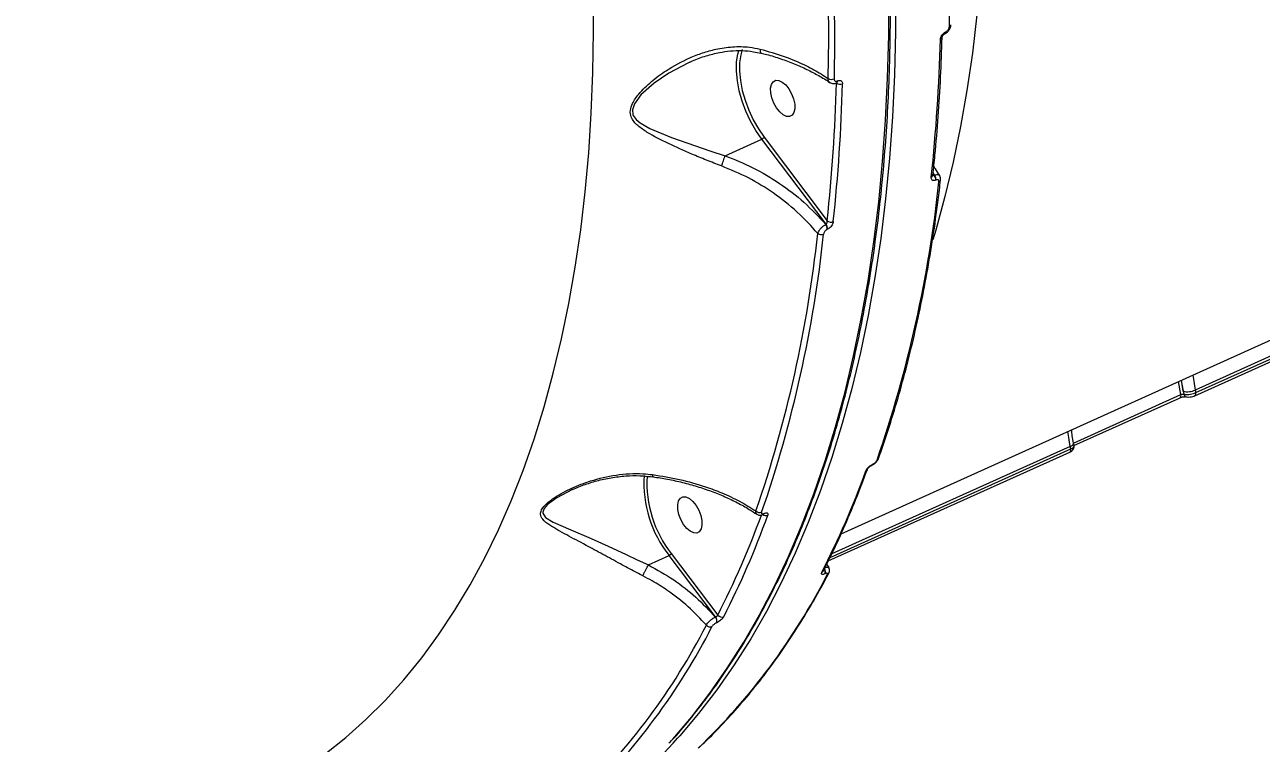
# Model space of a CAD drawing. Header units: millimetres. Extents: x -8422 to 28150, y -6982 to 5510.
# Drawn here: x 21428.6 to 21714.2, y 917.9 to 1083.9 of the extents above; entities that cross this region are included whole.
import ezdxf

# ---------------------------------------------------------------- set-up
doc = ezdxf.new("R2010")
doc.units = ezdxf.units.MM
for name, color, linetype in [('DIKOM_ОБЪЕКТ', 7, 'Continuous'), ('DIKOM_РАЗМЕР_ЗОНА', 7, 'Continuous'), ('DIKOM_РАЗМЕР_ОБЪЕКТА', 7, 'Continuous')]:
    doc.layers.add(name, color=color, linetype=linetype)
doc.styles.add('style1', font='arial.ttf', dxfattribs={"width": 0.8})
doc.dimstyles.new('1-50', dxfattribs={"dimtxt": 300, "dimasz": 200, "dimexe": 100, "dimexo": 0, "dimgap": 100, "dimtad": 1, "dimdec": 0, "dimtxsty": 'style1', "dimcen": 0, "dimclrd": 7, "dimclre": 7, "dimadec": 1, "dimazin": 2, "dimtfac": 1, "dimtdec": 0, "dimtmove": 1, "dimatfit": 3, "dimfxl": 0, "dimlwd": 25, "dimlwe": 18, "dimarcsym": 0})

# ---------------------------------------------------------------- blocks, each defined once
blk = doc.blocks.new('*D15')
at = {"layer": 'Defpoints', "color": 0, "transparency": 16777216}
for p in [(19380.28, 3651.45), (27070.13, 3651.45), (15204.41, -3115.19)]:
    blk.add_point(p, dxfattribs=at)
at = {"layer": 'DIKOM_РАЗМЕР_ОБЪЕКТА', "color": 7, "lineweight": 18, "transparency": 16777216}
for p, q in [((19380.28, 3651.45), (27170.13, 3651.45)), ((15204.41, -3115.19), (27170.13, -3115.19))]:
    blk.add_line(p, q, dxfattribs=at)
at = {"layer": 'DIKOM_РАЗМЕР_ОБЪЕКТА', "color": 7, "lineweight": 25, "transparency": 16777216}
blk.add_line((27070.13, -2915.19), (27070.13, 3451.45), dxfattribs=at)
at = {"layer": 'DIKOM_РАЗМЕР_ОБЪЕКТА', "color": 7, "transparency": 16777216}
for points in [[(27036.8, 3451.45), (27103.47, 3451.45), (27070.13, 3651.45)], [(27036.8, -2915.19), (27103.47, -2915.19), (27070.13, -3115.19)]]:
    blk.add_solid(points, dxfattribs=at)
at = {"layer": 'DIKOM_РАЗМЕР_ОБЪЕКТА', "color": 0, "transparency": 16777216, "insert": (26816.96, -135.25), "char_height": 300, "attachment_point": 5, "rotation": 90, "style": 'style1'}
blk.add_mtext('6750', dxfattribs=at)
blk = doc.blocks.new('*D16')
at = {"layer": 'Defpoints', "color": 0, "transparency": 16777216}
for p in [(12490, 1387.95), (23986.61, 1004.03), (12490, -5796.5)]:
    blk.add_point(p, dxfattribs=at)
at = {"layer": 'DIKOM_РАЗМЕР_ОБЪЕКТА', "color": 7, "lineweight": 18, "transparency": 16777216}
for p, q in [((12490, 1387.95), (12490, -5896.5)), ((23986.61, 1004.03), (23986.61, -5896.5))]:
    blk.add_line(p, q, dxfattribs=at)
at = {"layer": 'DIKOM_РАЗМЕР_ОБЪЕКТА', "color": 7, "lineweight": 25, "transparency": 16777216}
blk.add_line((23786.61, -5796.5), (12690, -5796.5), dxfattribs=at)
at = {"layer": 'DIKOM_РАЗМЕР_ОБЪЕКТА', "color": 7, "transparency": 16777216}
for points in [[(12690, -5763.17), (12690, -5829.83), (12490, -5796.5)], [(23786.61, -5763.17), (23786.61, -5829.83), (23986.61, -5796.5)]]:
    blk.add_solid(points, dxfattribs=at)
at = {"layer": 'DIKOM_РАЗМЕР_ОБЪЕКТА', "color": 0, "transparency": 16777216, "insert": (18238.3, -5543.33), "char_height": 300, "attachment_point": 5, "style": 'style1'}
blk.add_mtext('11500', dxfattribs=at)
blk = doc.blocks.new('*D14')
at = {"layer": 'Defpoints', "color": 0, "transparency": 16777216}
for p in [(20684.73, 5148.63), (28049.7, 5148.63), (14575.76, -5055.5)]:
    blk.add_point(p, dxfattribs=at)
at = {"layer": 'DIKOM_РАЗМЕР_ЗОНА', "color": 7, "lineweight": 18, "transparency": 16777216}
for p, q in [((20684.73, 5148.63), (28149.7, 5148.63)), ((14575.76, -5055.5), (28149.7, -5055.5))]:
    blk.add_line(p, q, dxfattribs=at)
at = {"layer": 'DIKOM_РАЗМЕР_ЗОНА', "color": 7, "lineweight": 25, "transparency": 16777216}
blk.add_line((28049.7, -4855.5), (28049.7, 4948.63), dxfattribs=at)
at = {"layer": 'DIKOM_РАЗМЕР_ЗОНА', "color": 7, "transparency": 16777216}
for points in [[(28016.36, 4948.63), (28083.03, 4948.63), (28049.7, 5148.63)], [(28016.36, -4855.5), (28083.03, -4855.5), (28049.7, -5055.5)]]:
    blk.add_solid(points, dxfattribs=at)
at = {"layer": 'DIKOM_РАЗМЕР_ЗОНА', "color": 0, "transparency": 16777216, "insert": (27796.52, -63.59), "char_height": 300, "attachment_point": 5, "rotation": 90, "style": 'style1'}
blk.add_mtext('10200', dxfattribs=at)
blk = doc.blocks.new('*D13')
at = {"layer": 'Defpoints', "color": 0, "transparency": 16777216}
for p in [(10490, 1785.06), (25983.09, 460.53), (10490, -6882.5)]:
    blk.add_point(p, dxfattribs=at)
at = {"layer": 'DIKOM_РАЗМЕР_ЗОНА', "color": 7, "lineweight": 18, "transparency": 16777216}
for p, q in [((10490, 1785.06), (10490, -6982.5)), ((25983.09, 460.53), (25983.09, -6982.5))]:
    blk.add_line(p, q, dxfattribs=at)
at = {"layer": 'DIKOM_РАЗМЕР_ЗОНА', "color": 7, "lineweight": 25, "transparency": 16777216}
blk.add_line((25783.09, -6882.5), (10690, -6882.5), dxfattribs=at)
at = {"layer": 'DIKOM_РАЗМЕР_ЗОНА', "color": 7, "transparency": 16777216}
for points in [[(10690, -6849.17), (10690, -6915.83), (10490, -6882.5)], [(25783.09, -6849.17), (25783.09, -6915.83), (25983.09, -6882.5)]]:
    blk.add_solid(points, dxfattribs=at)
at = {"layer": 'DIKOM_РАЗМЕР_ЗОНА', "color": 0, "transparency": 16777216, "insert": (18236.55, -6629.33), "char_height": 300, "attachment_point": 5, "style": 'style1'}
blk.add_mtext('15500', dxfattribs=at)

msp = doc.modelspace()

# ---------------------------------------------------------------- linework, layer by layer
at = {"layer": 'DIKOM_ОБЪЕКТ', "color": 7, "linetype": 'Continuous', "lineweight": 15}
for p, q in [((21641.13, 1081.8), (21641.17, 1081.82)), ((21641.34, 1082.24), (21641.39, 1082.26)), ((21582.24, 1075.22), (21581.96, 1075.08)), ((21617.19, 966.31), (21857.54, 1074.63)), ((21616.11, 1070.45), (21616.15, 1070.47)), ((21616.32, 1070.9), (21616.36, 1070.92)), ((21590.38, 1053.62), (21598.88, 1057.45)), ((21613.71, 1037.77), (21598.88, 1057.45)), ((21599.4, 1057.91), (21613.97, 1038.58)), ((21638.42, 1049.46), (21638.7, 1049.09)), ((21638.76, 1049.12), (21638.44, 1049.69)), ((21638.7, 1049.09), (21638.76, 1049.12)), ((21639.11, 1048.01), (21639.05, 1047.99)), ((21613.65, 1037.74), (21613.71, 1037.77)), ((21614.06, 1036.66), (21614, 1036.64)), ((21763.78, 1028.7), (21698.99, 999.5)), ((21698.91, 998.19), (21763.7, 1027.38)), ((21699.1, 998.9), (21763.89, 1028.1)), ((21695.66, 998.43), (21695.11, 1001.43)), ((21695.76, 1001.72), (21696.23, 999.2)), ((21670.87, 987.26), (21695.66, 998.43)), ((21670.98, 986.68), (21695.47, 997.72)), ((21696.23, 999.2), (21696.35, 998.56)), ((21698.99, 999.5), (21699.1, 998.9)), ((21614.63, 960.83), (21670.22, 985.88)), ((21670.11, 986.49), (21615.02, 961.66)), ((21670.22, 985.88), (21670.11, 986.49)), ((21670.99, 986.63), (21670.87, 987.25)), ((21614.22, 960.02), (21670.03, 985.17)), ((21624.25, 982.11), (21624.31, 982.13)), ((21624.42, 982.31), (21624.48, 982.34)), ((21599.19, 970.77), (21599.25, 970.8)), ((21599.36, 970.98), (21599.42, 971.01)), ((21572.66, 959.1), (21577.43, 961.25)), ((21588.17, 947.09), (21577.43, 961.25)), ((21577.95, 961.71), (21588.71, 947.52)), ((21613.04, 957.67), (21613.04, 957.66)), ((21613.5, 957.09), (21613.46, 957.07)), ((21614.39, 958.47), (21613.85, 959.28)), ((21588.12, 947.07), (21588.17, 947.09)), ((21588.46, 945.76), (21588.42, 945.74))]:
    msp.add_line(p, q, dxfattribs=at)
at = {"layer": 'DIKOM_ОБЪЕКТ', "color": 7, "linetype": 'Continuous', "lineweight": 15, "flags": 128}
for points in [[(21642.19, 1083.43), (21642.31, 1092.46), (21642.24, 1101.61), (21642, 1110.88), (21641.57, 1120.27), (21640.97, 1129.77), (21640.19, 1139.37), (21639.22, 1149.06), (21638.08, 1158.85)], [(21614.2, 1071.44), (21614.32, 1080.44), (21614.25, 1089.57), (21614.01, 1098.83), (21613.59, 1108.2), (21612.99, 1117.67), (21612.21, 1127.25), (21611.25, 1136.92), (21610.11, 1146.69)], [(21611.46, 1146.77), (21612.6, 1136.99), (21613.56, 1127.29), (21614.34, 1117.69), (21614.95, 1108.2), (21615.37, 1098.81), (21615.61, 1089.54), (21615.67, 1080.38), (21615.56, 1071.36)], [(21497.94, 915.38), (21502.76, 919.22), (21507.4, 923.37), (21511.87, 927.82), (21516.17, 932.58), (21520.29, 937.64), (21524.21, 942.99), (21527.96, 948.62), (21531.5, 954.54), (21534.86, 960.73), (21538.01, 967.2), (21540.96, 973.93), (21543.71, 980.92), (21546.25, 988.16), (21548.58, 995.64), (21550.7, 1003.37), (21552.61, 1011.32), (21554.3, 1019.5), (21555.77, 1027.9), (21557.03, 1036.5), (21558.07, 1045.31), (21558.88, 1054.3), (21559.48, 1063.48), (21559.85, 1072.84), (21560, 1082.36), (21559.93, 1092.04)], [(21577.42, 917.91), (21578.3, 918.88), (21582.67, 924.05), (21586.87, 929.51), (21590.88, 935.26), (21594.7, 941.29), (21598.33, 947.6), (21601.76, 954.18), (21605, 961.03), (21608.03, 968.15), (21610.85, 975.51), (21613.48, 983.13), (21615.89, 990.99), (21618.09, 999.09), (21620.08, 1007.42), (21621.85, 1015.97), (21623.41, 1024.74), (21624.75, 1033.71), (21625.88, 1042.89), (21626.78, 1052.26), (21627.47, 1061.81), (21627.93, 1071.54), (21628.17, 1081.44), (21628.19, 1091.5)], [(21629.76, 1092.27), (21629.73, 1082.21), (21629.49, 1072.31), (21629.03, 1062.58), (21628.35, 1053.03), (21627.44, 1043.66), (21626.32, 1034.48), (21624.98, 1025.5), (21623.42, 1016.74), (21621.65, 1008.18), (21619.66, 999.85), (21617.46, 991.75), (21615.05, 983.89), (21612.43, 976.27), (21609.61, 968.9), (21606.58, 961.78), (21603.35, 954.93), (21599.92, 948.34), (21596.29, 942.03), (21592.47, 936), (21588.46, 930.25), (21584.26, 924.79), (21579.89, 919.62), (21579.41, 919.08)], [(21648.54, 1086.14), (21647.5, 1077.33), (21646.25, 1068.72), (21644.78, 1060.33), (21643.09, 1052.15), (21641.18, 1044.19), (21639.06, 1036.46), (21638.39, 1034.2)], [(21593.23, 1076.68), (21593.3, 1077.06), (21593.52, 1077.88)], [(21594.35, 1078.15), (21594, 1076.92), (21593.73, 1075.11), (21593.7, 1073.11), (21593.91, 1070.97), (21594.34, 1068.72), (21594.99, 1066.44), (21595.84, 1064.16), (21596.88, 1061.94), (21598.08, 1059.84), (21599.4, 1057.91)], [(21581.96, 1075.08), (21577.37, 1072.72), (21573.96, 1070.4), (21570.93, 1067.66), (21569.44, 1065.62), (21568.97, 1064.23), (21569.07, 1063.16), (21569.17, 1062.91), (21569.85, 1061.96), (21570.78, 1061.19), (21573.02, 1059.93), (21577.99, 1057.84), (21583.51, 1055.88), (21586.89, 1054.74), (21590.38, 1053.62), (21590.38, 1053.62), (21590.38, 1053.62)], [(21598.88, 1057.45), (21597.51, 1059.45), (21596.28, 1061.61), (21595.21, 1063.9), (21594.33, 1066.25), (21593.66, 1068.61), (21593.21, 1070.92), (21593, 1073.13), (21593.03, 1075.2), (21593.23, 1076.68)], [(21602.99, 1063.73), (21602.25, 1064.65), (21601.63, 1065.76), (21601.17, 1066.95), (21600.92, 1068.13), (21600.89, 1069.21), (21601.09, 1070.09), (21601.5, 1070.72), (21602.08, 1071.03), (21602.8, 1071), (21603.59, 1070.63), (21604.38, 1069.96), (21605.12, 1069.04), (21605.75, 1067.93), (21606.2, 1066.74), (21606.46, 1065.56), (21606.49, 1064.48), (21606.29, 1063.6), (21605.88, 1062.97), (21605.29, 1062.66), (21604.58, 1062.69), (21603.79, 1063.06), (21602.99, 1063.73)], [(21698.46, 1002.94), (21698.65, 1001.51), (21698.99, 999.5)], [(21696.23, 999.2), (21695.87, 1001.31), (21695.81, 1001.74)], [(21698.91, 998.19), (21698.9, 998.18), (21698.9, 998.18)], [(21670.11, 986.49), (21669.77, 988.5), (21669.58, 989.92)], [(21670.11, 986.49), (21670.39, 986.63), (21670.62, 986.79), (21670.78, 986.94), (21670.86, 987.1), (21670.88, 987.25)], [(21555.11, 976.5), (21551.5, 974.63), (21549.38, 973.09), (21548.56, 972.15), (21548.25, 971.29), (21548.25, 971.28), (21548.27, 971.04), (21548.87, 970.09), (21550.67, 968.97), (21554.71, 967.17), (21559.43, 965.19), (21563.34, 963.44), (21567.5, 961.52), (21570.05, 960.31), (21572.65, 959.1), (21572.65, 959.1), (21572.65, 959.1)], [(21581.55, 967.53), (21580.81, 968.45), (21580.18, 969.56), (21579.73, 970.75), (21579.47, 971.93), (21579.44, 973.01), (21579.64, 973.9), (21580.05, 974.52), (21580.64, 974.83), (21581.35, 974.8), (21582.14, 974.43), (21582.94, 973.76), (21583.68, 972.84), (21584.3, 971.74), (21584.76, 970.54), (21585.01, 969.36), (21585.04, 968.28), (21584.84, 967.4), (21584.43, 966.77), (21583.85, 966.46), (21583.13, 966.49), (21582.34, 966.86), (21581.55, 967.53)]]:
    msp.add_lwpolyline(points, dxfattribs=at)
at = {"layer": 'DIKOM_ОБЪЕКТ', "color": 7, "linetype": 'Continuous', "lineweight": 15}
for centre, radius, start, end in [((21642.02, 1083.96), 0.551, 287.9215, 351.3127), ((21242.07, 1091.14), 398.21, 353.8756, 358.468), ((21639.97, 1081.02), 0.548, 287.7054, 351.5031), ((21640.89, 1082.19), 0.46, 301.4006, 6.8457), ((21640.93, 1082.21), 0.461, 301.9801, 6.7739), ((21614.96, 1072.78), 1.54, 240.4023, 292.9071), ((21219.15, 1081.02), 397.09, 353.8655, 358.4594), ((21219.51, 1080.93), 398.14, 353.866, 358.4587), ((21616.91, 1071.61), 1.5, 237.2946, 293.1687), ((21615.86, 1070.84), 0.462, 302.2372, 6.7417), ((21615.91, 1070.86), 0.459, 301.2978, 6.8349), ((21598.41, 1058.52), 1.17, 293.7564, 328.3438), ((21637.82, 1049.2), 0.572, 289.2049, 349.53), ((21637.37, 1048.06), 1.68, 357.4658, 37.8494), ((21637.43, 1048.09), 1.68, 357.4658, 37.8494), ((21351.28, 1078.12), 290.12, 340.928, 353.9572), ((21639.59, 1048.12), 0.578, 289.5301, 348.9962), ((21612.32, 1036.71), 1.68, 357.4575, 37.8465), ((21612.38, 1036.74), 1.68, 357.4573, 37.8465), ((21614.83, 1039.68), 1.4, 231.8051, 292.4967), ((21324.03, 1066.18), 289.37, 340.915, 353.9471), ((21324.75, 1066.09), 290.01, 340.915, 353.947), ((21612.62, 1036.82), 1.41, 234.4022, 292.2313), ((21695.08, 998.21), 0.63, 309.1707, 20.8615), ((21697.15, 1003.51), 4.41, 257.9132, 294.6983), ((21697.09, 998.66), 0.754, 188.0218, 252.1127), ((21698.52, 998.67), 0.63, 309.1681, 20.8283), ((21669.63, 985.66), 0.63, 309.177, 20.8376), ((21625.23, 983.92), 0.644, 292.3696, 339.2151), ((21429.89, 1050.68), 205.26, 332.9568, 340.1013), ((21622.65, 981.41), 0.644, 292.3465, 339.5017), ((21624.1, 982.41), 0.332, 295.4891, 344.1444), ((21624.16, 982.43), 0.335, 296.7288, 343.9951), ((21598.68, 978.03), 27.07, 176.3894, 218.2929), ((21598.85, 978.07), 26.54, 176.7457, 218.0623), ((21598.39, 972.41), 1.22, 223.5058, 290.8768), ((21406.6, 1040.55), 204.5, 332.9395, 340.0045), ((21407.35, 1040.44), 205.16, 332.941, 340.088), ((21599.81, 971.68), 1.19, 232.0284, 291.3325), ((21599.04, 971.07), 0.335, 296.6591, 343.9804), ((21599.1, 971.1), 0.332, 295.3154, 344.1502), ((21612.44, 957.97), 0.676, 293.3229, 332.212), ((21612.24, 957.46), 1.28, 341.9055, 34.0169), ((21612.27, 957.48), 1.29, 341.9989, 35.2261), ((21613.74, 957.52), 0.677, 293.3595, 331.8157), ((21480.58, 1024.99), 149.79, 313.7448, 332.9604), ((21587.03, 946.13), 1.44, 344.2776, 40.7023), ((21587.07, 946.15), 1.44, 344.2869, 40.7029), ((21589.65, 948.19), 1.16, 215.682, 290.2624), ((21452.99, 1013.17), 149.41, 313.7244, 332.9447), ((21454, 1012.96), 149.74, 313.7243, 332.9447), ((21586.95, 945.93), 1.15, 218.7314, 290.3265), ((21490.42, 997.86), 118.85, 294.145, 318.485)]:
    msp.add_arc(centre, radius, start, end, dxfattribs=at)
for points, knots in [([(21577.64, 918.11), (21578.14, 918.65), (21580.08, 920.73), (21583.29, 924.64), (21587.27, 929.81), (21591.07, 935.26), (21594.71, 940.96), (21598.17, 946.92), (21601.45, 953.11), (21604.56, 959.55), (21607.49, 966.22), (21610.23, 973.12), (21612.79, 980.25), (21615.17, 987.6), (21617.35, 995.16), (21619.35, 1002.93), (21621.15, 1010.9), (21622.76, 1019.06), (21624.18, 1027.42), (21625.41, 1035.96), (21626.43, 1044.68), (21627.26, 1053.57), (21627.9, 1062.62), (21628.33, 1071.83), (21628.57, 1081.19), (21628.61, 1090.69), (21628.45, 1100.33), (21628.1, 1110.1), (21627.55, 1119.99), (21626.8, 1129.99), (21625.85, 1140.1), (21624.71, 1150.31), (21623.37, 1160.61), (21621.84, 1170.99), (21620.12, 1181.45), (21618.21, 1191.98), (21616.1, 1202.57), (21613.81, 1213.21), (21611.33, 1223.89), (21608.67, 1234.61), (21605.82, 1245.36), (21602.8, 1256.12), (21599.6, 1266.9), (21596.22, 1277.69), (21592.66, 1288.46), (21588.94, 1299.23), (21585.05, 1309.98), (21580.99, 1320.69), (21576.77, 1331.37), (21572.4, 1342.01), (21567.87, 1352.59), (21563.18, 1363.12), (21558.35, 1373.57), (21553.93, 1382.81), (21551.08, 1388.54), (21549.94, 1390.84)], [0, 0, 0, 0, 0.006708, 0.025899, 0.045096, 0.064298, 0.083505, 0.102717, 0.121932, 0.141152, 0.160374, 0.179599, 0.198826, 0.218055, 0.237285, 0.256516, 0.275748, 0.29498, 0.314213, 0.333445, 0.352677, 0.371909, 0.391141, 0.410372, 0.429603, 0.448833, 0.468063, 0.487293, 0.506521, 0.52575, 0.544977, 0.564205, 0.583431, 0.602658, 0.621884, 0.641109, 0.660334, 0.679559, 0.698784, 0.718008, 0.737231, 0.756455, 0.775678, 0.794901, 0.814124, 0.833347, 0.85257, 0.871792, 0.891014, 0.910237, 0.929459, 0.948681, 0.967903, 0.987125, 1, 1, 1, 1]), ([(21641.17, 1081.82), (21641.17, 1081.82), (21641.38, 1081.87), (21641.76, 1082.18), (21642.25, 1082.74), (21642.54, 1083.36), (21642.53, 1083.74), (21642.53, 1083.87)], [0, 0, 0, 0, 0.000198, 0.256902, 0.543589, 0.846838, 1, 1, 1, 1]), ([(21641.39, 1082.26), (21641.44, 1082.29), (21641.59, 1082.37), (21641.81, 1082.57), (21642.02, 1082.84), (21642.16, 1083.14), (21642.18, 1083.34), (21642.19, 1083.43)], [0, 0, 0, 0, 0.142254, 0.35709, 0.571546, 0.785717, 1, 1, 1, 1]), ([(21638.38, 1049.09), (21638.55, 1050.64), (21639.01, 1055.12), (21639.64, 1062.67), (21640.2, 1071.73), (21640.41, 1077.88), (21640.51, 1080.94)], [0, 0, 0, 0, 0.149902, 0.434732, 0.719563, 1, 1, 1, 1]), ([(21640.14, 1080.49), (21640.16, 1080.64), (21640.19, 1080.92), (21640.4, 1081.38), (21640.71, 1081.79), (21641.04, 1082.08), (21641.26, 1082.2), (21641.34, 1082.24)], [0, 0, 0, 0, 0.215035, 0.429957, 0.644701, 0.859202, 1, 1, 1, 1]), ([(21640.52, 1080.94), (21640.52, 1080.94), (21640.51, 1080.95), (21640.53, 1081.04), (21640.58, 1081.19), (21640.67, 1081.36), (21640.8, 1081.54), (21640.94, 1081.68), (21641.06, 1081.76), (21641.11, 1081.78), (21641.13, 1081.79)], [0, 0, 0, 0, 0.026985, 0.170906, 0.306224, 0.451998, 0.613132, 0.774158, 0.913071, 1, 1, 1, 1]), ([(21589.53, 1051.26), (21588.37, 1051.7), (21586.03, 1052.6), (21581.89, 1054.32), (21577.18, 1056.43), (21573.04, 1058.53), (21570.51, 1060.25), (21569.3, 1061.46), (21568.59, 1062.59), (21568.38, 1064.04), (21568.99, 1065.93), (21570.64, 1068.26), (21573.33, 1070.82), (21577.26, 1073.71), (21581.27, 1075.89), (21585.17, 1077.41), (21588.47, 1078.33), (21592.11, 1078.86), (21595.57, 1078.84), (21597.69, 1078.41), (21598.5, 1078.24)], [0, 0, 0, 0, 0.056356, 0.113614, 0.210371, 0.309985, 0.361982, 0.388303, 0.415339, 0.445739, 0.4741, 0.516799, 0.580234, 0.645298, 0.740563, 0.789712, 0.838846, 0.899362, 0.961363, 1, 1, 1, 1]), ([(21582.22, 1075.24), (21582.43, 1075.34), (21583.65, 1075.93), (21585.94, 1076.71), (21588.87, 1077.47), (21591.65, 1077.87), (21594.28, 1077.93), (21596.64, 1077.76), (21598.08, 1077.41), (21598.66, 1077.27)], [0, 0, 0, 0, 0.040918, 0.236641, 0.424, 0.575892, 0.735783, 0.8943, 1, 1, 1, 1]), ([(21598.5, 1078.24), (21598.5, 1078.21), (21598.49, 1078.08), (21598.49, 1077.81), (21598.55, 1077.49), (21598.64, 1077.42), (21598.69, 1077.38)], [0, 0, 0, 0, 0.066676, 0.261154, 0.633474, 1, 1, 1, 1]), ([(21598.5, 1078.24), (21600.37, 1077.71), (21604.14, 1076.65), (21608.79, 1074.63), (21612.09, 1072.84), (21613.65, 1071.8), (21614.2, 1071.44)], [0, 0, 0, 0, 0.318197, 0.643969, 0.875255, 1, 1, 1, 1]), ([(21598.67, 1077.33), (21599.11, 1077.23), (21600.68, 1076.85), (21603.25, 1076.03), (21606.37, 1074.88), (21609.31, 1073.58), (21612.02, 1072.13), (21613.77, 1071.11), (21614.54, 1070.54), (21614.55, 1070.53)], [0, 0, 0, 0, 0.072705, 0.257608, 0.44308, 0.628445, 0.813117, 0.996681, 1, 1, 1, 1]), ([(21614.57, 1070.56), (21614.54, 1070.57), (21614.39, 1070.64), (21614.23, 1070.93), (21614.21, 1071.27), (21614.2, 1071.44)], [0, 0, 0, 0, 0.094836, 0.547222, 1, 1, 1, 1]), ([(21615.56, 1071.36), (21615.56, 1071.27), (21615.58, 1071.1), (21615.7, 1070.91), (21615.9, 1070.82), (21616.12, 1070.82), (21616.26, 1070.88), (21616.32, 1070.9)], [0, 0, 0, 0, 0.214289, 0.428459, 0.642936, 0.857772, 1, 1, 1, 1]), ([(21614.58, 1070.56), (21614.69, 1070.48), (21614.95, 1070.31), (21615.45, 1070.27), (21615.86, 1070.33), (21616.06, 1070.44), (21616.1, 1070.47)], [0, 0, 0, 0, 0.247509, 0.574819, 0.908884, 1, 1, 1, 1]), ([(21616.15, 1070.47), (21616.17, 1070.48), (21616.21, 1070.49), (21616.21, 1070.49), (21616.2, 1070.49)], [0, 0, 0, 0, 0.563655, 1, 1, 1, 1]), ([(21616.36, 1070.92), (21616.45, 1070.95), (21616.67, 1071.03), (21616.99, 1071.04), (21617.28, 1070.89), (21617.47, 1070.62), (21617.49, 1070.36), (21617.5, 1070.23)], [0, 0, 0, 0, 0.140746, 0.355267, 0.570027, 0.784957, 1, 1, 1, 1]), ([(21589.53, 1051.26), (21589.55, 1051.32), (21589.62, 1051.49), (21589.78, 1051.87), (21589.99, 1052.43), (21590.21, 1053.07), (21590.32, 1053.44), (21590.38, 1053.62)], [0, 0, 0, 0, 0.087306, 0.253613, 0.50241, 0.751212, 1, 1, 1, 1]), ([(21611.8, 1035.67), (21610.27, 1037.35), (21607.18, 1040.75), (21601.7, 1045.02), (21595.8, 1048.67), (21591.63, 1050.39), (21589.53, 1051.26)], [0, 0, 0, 0, 0.253607, 0.513973, 0.753973, 1, 1, 1, 1]), ([(21590.38, 1053.62), (21590.38, 1053.62), (21590.38, 1053.62), (21590.38, 1053.62), (21590.38, 1053.62), (21590.38, 1053.62)], [0, 0, 0, 0, 0.391764, 0.886298, 1, 1, 1, 1]), ([(21590.38, 1053.62), (21592.54, 1052.75), (21596.92, 1051), (21603.04, 1047.31), (21608.8, 1042.94), (21612.02, 1039.49), (21613.65, 1037.74)], [0, 0, 0, 0, 0.241969, 0.490139, 0.741776, 1, 1, 1, 1]), ([(21639.97, 1049.04), (21639.62, 1049.55), (21639.12, 1050.27), (21638.72, 1051.03), (21638.6, 1051.25)], [0, 0, 0, 0, 0.708736, 1, 1, 1, 1]), ([(21639.05, 1047.99), (21638.98, 1047.96), (21638.78, 1047.88), (21638.47, 1047.86), (21638.18, 1047.98), (21638.01, 1048.25), (21638.01, 1048.52), (21638.01, 1048.66)], [0, 0, 0, 0, 0.108296, 0.320427, 0.543053, 0.771564, 1, 1, 1, 1]), ([(21638.38, 1049.08), (21638.38, 1049.08), (21638.38, 1049.07), (21638.38, 1049.09), (21638.39, 1049.1)], [0, 0, 0, 0, 0.521202, 1, 1, 1, 1]), ([(21638.42, 1049.14), (21638.44, 1049.12), (21638.49, 1049.08), (21638.57, 1049.07), (21638.64, 1049.07), (21638.67, 1049.08), (21638.7, 1049.09)], [0, 0, 0, 0, 0.277586, 0.647085, 0.762938, 1, 1, 1, 1]), ([(21638.76, 1049.12), (21638.85, 1049.15), (21639.12, 1049.25), (21639.51, 1049.29), (21639.82, 1049.21), (21639.9, 1049.05), (21639.92, 1049)], [0, 0, 0, 0, 0.172008, 0.495345, 0.832822, 1, 1, 1, 1]), ([(21640.15, 1048.01), (21640.16, 1048.08), (21640.2, 1048.32), (21640.14, 1048.68), (21639.98, 1048.93), (21639.92, 1049.01)], [0, 0, 0, 0, 0.175775, 0.708511, 1, 1, 1, 1]), ([(21625.83, 983.69), (21626.27, 984.95), (21627.55, 988.6), (21629.53, 994.82), (21631.69, 1002.4), (21633.67, 1010.2), (21635.45, 1018.19), (21637.04, 1026.38), (21638.43, 1034.76), (21639.45, 1041.99), (21639.98, 1046.46), (21640.16, 1048.01)], [0, 0, 0, 0, 0.06529, 0.1893, 0.313318, 0.437341, 0.561369, 0.685399, 0.80943, 0.933461, 1, 1, 1, 1]), ([(21639.79, 1047.58), (21639.79, 1047.67), (21639.79, 1047.84), (21639.68, 1048.02), (21639.49, 1048.1), (21639.29, 1048.08), (21639.16, 1048.03), (21639.11, 1048.01)], [0, 0, 0, 0, 0.228827, 0.457853, 0.678543, 0.888378, 1, 1, 1, 1]), ([(21611.8, 1035.67), (21611.84, 1035.79), (21611.93, 1036.07), (21612.24, 1036.55), (21612.66, 1037.03), (21613.15, 1037.46), (21613.48, 1037.65), (21613.65, 1037.74)], [0, 0, 0, 0, 0.17004, 0.38081, 0.586702, 0.79311, 1, 1, 1, 1]), ([(21613.71, 1037.77), (21613.75, 1037.79), (21613.79, 1037.82), (21613.86, 1037.9), (21613.93, 1038.01), (21613.98, 1038.2), (21614, 1038.4), (21613.98, 1038.53), (21613.97, 1038.58)], [0, 0, 0, 0, 0.144504, 0.175494, 0.362568, 0.571013, 0.804672, 1, 1, 1, 1]), ([(21615.37, 1038.39), (21615.35, 1038.28), (21615.3, 1038.03), (21615.11, 1037.62), (21614.81, 1037.22), (21614.45, 1036.87), (21614.19, 1036.73), (21614.06, 1036.66)], [0, 0, 0, 0, 0.174182, 0.389578, 0.595804, 0.797884, 1, 1, 1, 1]), ([(21614, 1036.64), (21613.92, 1036.59), (21613.75, 1036.5), (21613.51, 1036.27), (21613.32, 1036.01), (21613.19, 1035.74), (21613.16, 1035.58), (21613.15, 1035.51)], [0, 0, 0, 0, 0.203969, 0.407993, 0.613516, 0.826542, 1, 1, 1, 1]), ([(21695.48, 997.72), (21695.49, 997.72), (21695.55, 997.75), (21695.74, 997.82), (21696.02, 997.9), (21696.34, 997.95), (21696.61, 997.97), (21696.78, 997.96), (21696.86, 997.95), (21696.85, 997.95), (21696.85, 997.95)], [0, 0, 0, 0, 0.028352, 0.176442, 0.348874, 0.536425, 0.701842, 0.838672, 0.948758, 1, 1, 1, 1]), ([(21695.66, 998.43), (21695.71, 998.45), (21695.81, 998.49), (21695.97, 998.53), (21696.14, 998.56), (21696.26, 998.57), (21696.32, 998.56), (21696.35, 998.56)], [0, 0, 0, 0, 0.214096, 0.428119, 0.642724, 0.857914, 1, 1, 1, 1]), ([(21696.35, 998.56), (21696.44, 998.53), (21696.68, 998.47), (21697.21, 998.46), (21697.86, 998.52), (21698.54, 998.67), (21698.92, 998.82), (21699.1, 998.9)], [0, 0, 0, 0, 0.141735, 0.356375, 0.57098, 0.785441, 1, 1, 1, 1]), ([(21696.86, 997.95), (21696.96, 997.93), (21697.26, 997.85), (21697.8, 997.88), (21698.43, 997.99), (21698.75, 998.13), (21698.89, 998.2)], [0, 0, 0, 0, 0.15485, 0.483941, 0.768714, 1, 1, 1, 1]), ([(21670.87, 987.25), (21670.77, 987.81), (21670.58, 988.84), (21670.46, 989.84), (21670.41, 990.3)], [0, 0, 0, 0, 0.548714, 1, 1, 1, 1]), ([(21670.03, 985.18), (21670.22, 985.27), (21670.57, 985.45), (21670.89, 985.86), (21671.03, 986.28), (21670.99, 986.52), (21670.97, 986.62)], [0, 0, 0, 0, 0.34218, 0.630453, 0.845611, 1, 1, 1, 1]), ([(21670.22, 985.88), (21670.33, 985.94), (21670.61, 986.07), (21670.89, 986.31), (21671.03, 986.51), (21670.98, 986.6), (21670.97, 986.62)], [0, 0, 0, 0, 0.225157, 0.568708, 0.912437, 1, 1, 1, 1]), ([(21624.31, 982.14), (21624.35, 982.16), (21624.58, 982.25), (21625, 982.54), (21625.49, 983.05), (21625.78, 983.44), (21625.82, 983.68), (21625.83, 983.69)], [0, 0, 0, 0, 0.05562, 0.346953, 0.649237, 0.980003, 1, 1, 1, 1]), ([(21624.48, 982.34), (21624.57, 982.39), (21624.74, 982.48), (21625, 982.68), (21625.23, 982.91), (21625.39, 983.13), (21625.45, 983.26), (21625.47, 983.32)], [0, 0, 0, 0, 0.20398, 0.408001, 0.613518, 0.826529, 1, 1, 1, 1]), ([(21571.37, 956.58), (21570.51, 957.03), (21568.76, 957.94), (21565.64, 959.63), (21562.06, 961.58), (21557.85, 963.85), (21554.41, 965.68), (21551.69, 967.16), (21549.76, 968.33), (21548.28, 969.44), (21547.75, 970.45), (21547.75, 971.27), (21548.03, 972.04), (21549.15, 973.35), (21551.47, 975.08), (21555, 976.94), (21559.71, 978.75), (21565.21, 980.02), (21570.08, 980.34), (21572.89, 980.04), (21573.63, 979.97)], [0, 0, 0, 0, 0.044062, 0.088957, 0.162487, 0.238206, 0.335245, 0.385264, 0.435259, 0.493552, 0.532135, 0.540209, 0.56656, 0.59274, 0.638273, 0.707601, 0.778723, 0.871003, 0.966035, 1, 1, 1, 1]), ([(21573.63, 979.97), (21575.72, 979.63), (21579.94, 978.96), (21585.26, 977.42), (21589.88, 975.68), (21593.85, 973.84), (21596.28, 972.33), (21597.5, 971.57)], [0, 0, 0, 0, 0.230866, 0.467174, 0.626569, 0.811993, 1, 1, 1, 1]), ([(21573.63, 979.97), (21573.63, 979.92), (21573.63, 979.77), (21573.66, 979.57), (21573.69, 979.44), (21573.72, 979.47), (21573.72, 979.48)], [0, 0, 0, 0, 0.168069, 0.488195, 0.967113, 1, 1, 1, 1]), ([(21613.04, 957.66), (21613.6, 958.77), (21615.23, 961.98), (21617.78, 967.49), (21620.64, 974.21), (21622.39, 978.87), (21623.25, 981.18)], [0, 0, 0, 0, 0.149904, 0.434473, 0.719074, 1, 1, 1, 1]), ([(21622.9, 980.82), (21622.94, 980.91), (21623.03, 981.11), (21623.28, 981.45), (21623.63, 981.8), (21624.03, 982.11), (21624.29, 982.25), (21624.42, 982.31)], [0, 0, 0, 0, 0.174178, 0.389589, 0.595789, 0.797876, 1, 1, 1, 1]), ([(21623.26, 981.18), (21623.26, 981.19), (21623.27, 981.21), (21623.33, 981.32), (21623.44, 981.48), (21623.63, 981.68), (21623.86, 981.88), (21624.08, 982.02), (21624.21, 982.09), (21624.25, 982.11), (21624.25, 982.11)], [0, 0, 0, 0, 0.097804, 0.216603, 0.365005, 0.535536, 0.714951, 0.86704, 0.995523, 1, 1, 1, 1]), ([(21555.11, 976.51), (21555.25, 976.57), (21556.32, 977.08), (21558.47, 977.86), (21561.59, 978.78), (21564.88, 979.42), (21568.2, 979.74), (21571.16, 979.75), (21572.97, 979.52), (21573.71, 979.43)], [0, 0, 0, 0, 0.025149, 0.189608, 0.359651, 0.537085, 0.714508, 0.883287, 1, 1, 1, 1]), ([(21573.72, 979.46), (21574.84, 979.29), (21577.15, 978.94), (21580.56, 978.18), (21583.95, 977.24), (21587.21, 976.14), (21590.33, 974.88), (21593.26, 973.48), (21595.74, 972.12), (21597.14, 971.18), (21597.71, 970.79)], [0, 0, 0, 0, 0.122053, 0.252012, 0.382879, 0.514434, 0.645623, 0.777246, 0.908977, 1, 1, 1, 1]), ([(21597.72, 970.82), (21597.71, 970.82), (21597.59, 970.86), (21597.48, 971.11), (21597.5, 971.41), (21597.5, 971.57)], [0, 0, 0, 0, 0.028321, 0.517267, 1, 1, 1, 1]), ([(21598.82, 971.27), (21598.81, 971.2), (21598.77, 971.06), (21598.84, 970.92), (21599, 970.88), (21599.19, 970.91), (21599.32, 970.96), (21599.36, 970.98)], [0, 0, 0, 0, 0.228823, 0.457825, 0.678488, 0.888352, 1, 1, 1, 1]), ([(21597.74, 970.82), (21597.82, 970.76), (21598.01, 970.63), (21598.37, 970.58), (21598.78, 970.61), (21599.05, 970.72), (21599.19, 970.78)], [0, 0, 0, 0, 0.181329, 0.432738, 0.707033, 1, 1, 1, 1]), ([(21599.25, 970.79), (21599.27, 970.8), (21599.33, 970.83), (21599.38, 970.84), (21599.38, 970.84), (21599.38, 970.84)], [0, 0, 0, 0, 0.260479, 0.732188, 1, 1, 1, 1]), ([(21599.42, 971.01), (21599.49, 971.03), (21599.69, 971.12), (21599.98, 971.16), (21600.22, 971.09), (21600.33, 970.88), (21600.27, 970.67), (21600.24, 970.56)], [0, 0, 0, 0, 0.108303, 0.320455, 0.543072, 0.771574, 1, 1, 1, 1]), ([(21577.95, 961.71), (21577.95, 961.7), (21577.94, 961.68), (21577.9, 961.62), (21577.83, 961.53), (21577.71, 961.42), (21577.57, 961.32), (21577.48, 961.28), (21577.43, 961.25)], [0, 0, 0, 0, 0.070201, 0.141423, 0.356015, 0.570691, 0.785316, 1, 1, 1, 1]), ([(21571.37, 956.58), (21571.38, 956.6), (21571.43, 956.69), (21571.55, 956.94), (21571.77, 957.39), (21572.07, 957.99), (21572.39, 958.59), (21572.56, 958.93), (21572.65, 959.1)], [0, 0, 0, 0, 0.038088, 0.149204, 0.361898, 0.574605, 0.787295, 1, 1, 1, 1]), ([(21572.65, 959.1), (21572.65, 959.1), (21572.66, 959.1), (21572.66, 959.1), (21572.66, 959.1)], [0, 0, 0, 0, 0.621115, 1, 1, 1, 1]), ([(21572.66, 959.1), (21574.64, 957.99), (21578.53, 955.82), (21583.77, 951.73), (21586.66, 948.64), (21588.12, 947.07)], [0, 0, 0, 0, 0.34032, 0.666049, 1, 1, 1, 1]), ([(21584.36, 916.91), (21585.15, 917.66), (21587.45, 919.85), (21591.13, 923.68), (21595.34, 928.47), (21599.4, 933.53), (21603.28, 938.85), (21607, 944.42), (21610.49, 950.15), (21612.89, 954.46), (21614.13, 956.81), (21614.33, 957.2)], [0, 0, 0, 0, 0.068854, 0.199271, 0.329717, 0.460201, 0.590723, 0.72128, 0.85187, 0.975648, 1, 1, 1, 1]), ([(21613.46, 957.07), (21613.38, 957.03), (21613.16, 956.94), (21612.89, 956.89), (21612.68, 956.94), (21612.61, 957.1), (21612.68, 957.27), (21612.71, 957.35)], [0, 0, 0, 0, 0.140781, 0.355292, 0.570023, 0.78496, 1, 1, 1, 1]), ([(21613.21, 958.41), (21613.33, 958.46), (21613.62, 958.56), (21614, 958.61), (21614.25, 958.56), (21614.29, 958.45), (21614.3, 958.42)], [0, 0, 0, 0, 0.216397, 0.542931, 0.868763, 1, 1, 1, 1]), ([(21614, 956.9), (21614.03, 956.95), (21614.07, 957.07), (21614.02, 957.17), (21613.89, 957.2), (21613.7, 957.17), (21613.56, 957.11), (21613.5, 957.09)], [0, 0, 0, 0, 0.214292, 0.428453, 0.642938, 0.857742, 1, 1, 1, 1]), ([(21614.32, 957.2), (21614.35, 957.25), (21614.46, 957.44), (21614.52, 957.81), (21614.46, 958.2), (21614.34, 958.37), (21614.3, 958.43)], [0, 0, 0, 0, 0.140146, 0.526839, 0.836869, 1, 1, 1, 1]), ([(21586.05, 945.21), (21584.7, 946.65), (21581.97, 949.58), (21577.63, 952.9), (21574.03, 955.18), (21572.11, 956.19), (21571.37, 956.58)], [0, 0, 0, 0, 0.324709, 0.657478, 0.869003, 1, 1, 1, 1]), ([(21586.05, 945.21), (21586.13, 945.34), (21586.29, 945.6), (21586.71, 946.07), (21587.22, 946.51), (21587.72, 946.86), (21588.01, 947.01), (21588.12, 947.07)], [0, 0, 0, 0, 0.214246, 0.428311, 0.64274, 0.857595, 1, 1, 1, 1]), ([(21588.42, 945.74), (21588.36, 945.72), (21588.21, 945.64), (21587.95, 945.48), (21587.69, 945.27), (21587.47, 945.04), (21587.39, 944.91), (21587.35, 944.85)], [0, 0, 0, 0, 0.142225, 0.357097, 0.571568, 0.785705, 1, 1, 1, 1]), ([(21588.17, 947.09), (21588.19, 947.11), (21588.27, 947.14), (21588.4, 947.22), (21588.53, 947.32), (21588.65, 947.43), (21588.69, 947.49), (21588.71, 947.52)], [0, 0, 0, 0, 0.140664, 0.355198, 0.569905, 0.784892, 1, 1, 1, 1]), ([(21590.05, 947.11), (21589.99, 947.01), (21589.87, 946.81), (21589.54, 946.48), (21589.15, 946.16), (21588.77, 945.91), (21588.55, 945.81), (21588.46, 945.76)], [0, 0, 0, 0, 0.21505, 0.429964, 0.644735, 0.859238, 1, 1, 1, 1])]:
    msp.add_open_spline(points, degree=3, knots=knots, dxfattribs=at)

# ---------------------------------------------------------------- dimensions: what is measured, and where the dimension line sits
at = {"layer": 'DIKOM_РАЗМЕР_ЗОНА'}
dim = msp.add_linear_dim(base=(28049.7, 5148.63), p1=(14575.76, -5055.5), p2=(20684.73, 5148.63), angle=270, text='10200', dimstyle='1-50', override={"dimscale": 1, "dimtix": 0, "dimtofl": 1, "dimtmove": 1, "dimatfit": 3}, dxfattribs=at)
dim.commit()
dim.dimension.update_dxf_attribs({"geometry": '*D14', "text_midpoint": (28049.7, -63.59), "dimtype": 160})
dim = msp.add_linear_dim(base=(10490, -6882.5), p1=(25983.09, 460.53), p2=(10490, 1785.06), angle=180, text='15500', dimstyle='1-50', dxfattribs=at)
dim.commit()
dim.dimension.update_dxf_attribs({"geometry": '*D13', "text_midpoint": (18236.55, -6882.5), "dimtype": 160})
at = {"layer": 'DIKOM_РАЗМЕР_ОБЪЕКТА'}
dim = msp.add_linear_dim(base=(27070.13, 3651.45), p1=(15204.41, -3115.19), p2=(19380.28, 3651.45), angle=270, text='6750', dimstyle='1-50', override={"dimscale": 1, "dimtix": 0, "dimtofl": 1, "dimtmove": 1, "dimatfit": 3}, dxfattribs=at)
dim.commit()
dim.dimension.update_dxf_attribs({"geometry": '*D15', "text_midpoint": (27070.13, -135.25), "dimtype": 160})
dim = msp.add_linear_dim(base=(12490, -5796.5), p1=(23986.61, 1004.03), p2=(12490, 1387.95), angle=180, text='11500', dimstyle='1-50', dxfattribs=at)
dim.commit()
dim.dimension.update_dxf_attribs({"geometry": '*D16', "text_midpoint": (18238.3, -5796.5), "dimtype": 160})

doc.saveas('drawing.dxf')
